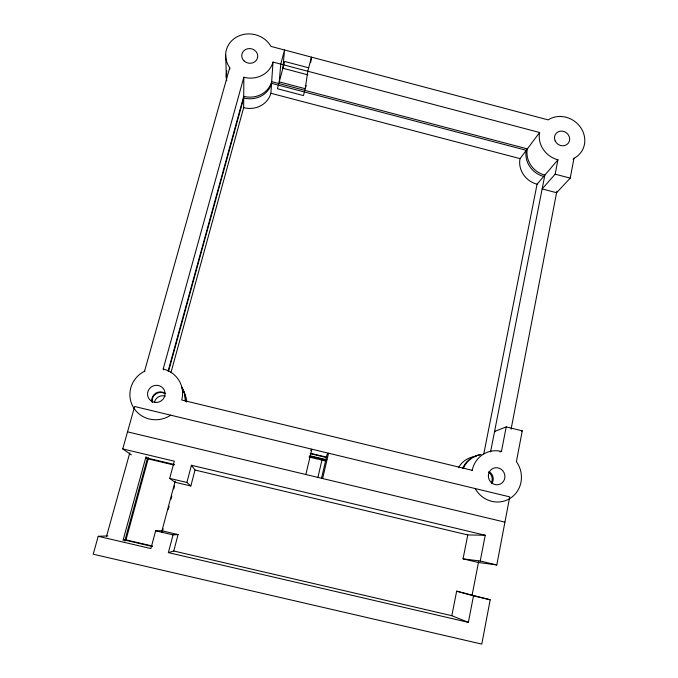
<?xml version="1.0" encoding="UTF-8"?>
<svg xmlns="http://www.w3.org/2000/svg" width="678" height="678" viewBox="0 0 678 678"><rect width="100%" height="100%" fill="white"/><g stroke="black" fill="none" stroke-linecap="round" stroke-linejoin="round"><path stroke-width="1.02" d="M170.975 372.519L243.656 107.649L243.843 77.25A24.111 22.018 11.5 0 0 273.014 62.054L539.62 132.498A23.476 21.332 35.2 0 0 557.926 159.805L555.146 174.178L542.137 188.942L556.587 192.713L570.215 178.119L573.978 158.288A23.476 21.332 35.2 0 0 580.775 127.693A23.476 21.332 35.2 0 0 548.138 119.887L270.929 46.384A24.111 22.018 11.5 0 0 237.351 36.646A24.111 22.018 11.5 0 0 229.74 67.681L144.558 371.197A26.484 25.62 -23.1 0 0 133.371 407.334A26.484 25.62 -23.1 0 0 170.703 415.182M243.656 107.649A22.493 20.704 11.1 0 0 270.886 93.267L273.014 62.054M310.651 62.647L311.473 57.13L307.787 71.241L305.253 88.725L279.243 81.885L280.751 64.096L284.54 49.986L282.887 68.249L307.804 74.834M456.667 591.157L473.49 595.869L468.362 622.362L451.819 615.7L456.667 591.157L490.194 599.784L481.787 644.1L93.2 554.206L98.217 536.306L107.87 535.934M463.049 558.858L480.236 561.028L485.228 535.256L467.778 534.934L463.049 558.858L478.448 562.494L496.805 564.952L509.72 496.872L134.651 406.495L122.743 448.912L131.379 454.887M495.533 431.683L494.576 431.454L506.212 426.894L522.255 430.827L516.407 461.65A25.849 24.637 65.2 0 1 510.407 498.194A25.849 24.637 65.2 0 1 475.151 488.541M471.566 470.507L472.235 470.329A25.849 24.637 65.2 0 1 501.457 451.429L506.212 426.894M511.085 429.216L556.858 191.298M472.066 595.377L478.71 561.147M490.55 451.98L544.849 175.119A22.51 20.569 35.3 0 1 527.34 148.88L271.675 81.64A23.094 21.196 11.3 0 1 243.724 96.327L168.093 371.197M483.787 453.887L537.069 184.221L557.926 159.805M321.474 478.422L327.059 454.514L328.525 453.209L322.626 478.532M317.957 477.168L322.27 458.76M305.846 474.515L311.855 449.192L310.66 450.565M306.092 85.479L303.464 95.581L277.412 88.733L284.692 61.469L308.575 67.783M168.373 552.621L173.059 534.874L178.068 534.569L173.754 551.002L168.373 552.621L468.362 622.362M191.425 465.278L195.027 470.032L190.832 485.99L186.882 482.465L191.425 465.278L485.228 535.256M161.601 532.128L175.212 481.058M162.322 531.823L163.135 528.755M168.314 509.331L169.136 506.263M171.042 499.11L171.856 496.042M173.763 488.889L174.585 485.821M178.068 534.569L161.949 530.798L155.652 530.806L150.889 548.553L98.217 536.306M190.832 485.99L174.907 482.219L169.695 478.397L174.305 461.201L122.743 448.912M124.735 541.052L147.516 458.023M125.727 540.832L148.507 457.726M163.652 369.951L163.195 369.002L243.843 77.25M168.61 371.052L243.716 97.979A23.01 21.128 11.2 0 0 271.564 83.335L526.272 150.304A22.425 20.501 35.3 0 0 543.714 176.45M123.023 540.349L146.016 456.701M106.471 536.501L129.795 452.836M270.886 93.267L520.043 158.618L539.62 132.498M573.088 159.279L573.978 158.288M521.45 431.115L522.255 430.827M499.966 451.887L501.457 451.429M125.108 539.68L123.659 539.798L152.414 546.485M124.066 539.442L152.491 546.053M173.754 551.002L451.819 615.7M473.49 595.869L490.194 599.784M155.652 530.806L173.059 534.874M480.236 561.028L496.805 564.952M174.373 464.506L146.185 457.803L147.338 458.684M146.626 458.514L174.077 465.049M195.027 470.032L467.778 534.934M169.695 478.397L186.882 482.465M127.54 431.852L504.924 522.153M310.575 453.319L327.016 457.277M310.227 453.624L326.321 457.497M310.482 455.921L326.932 459.879M309.287 455.997L325.915 459.998M308.999 456.997L325.372 460.93M163.195 369.002A26.484 25.62 -23.1 0 1 181.712 400.012L472.235 470.329M555.146 174.178L570.215 178.119M144.558 371.197L144.838 371.671M225.655 54.723L226.427 78.606M229.74 67.681L229.766 68.953M226.579 78.487A23.094 21.196 11.3 0 1 226.783 70.834M463.616 467.854A24.696 23.594 65.9 0 1 481.168 454.497M181.382 386.596A25.281 24.484 -24.1 0 1 185.221 400.461M226.74 80.784A23.01 21.128 11.2 0 1 226.698 73.241M182.102 387.952A25.179 24.383 -24.2 0 1 185.433 401.223M462.633 468.312A24.594 23.51 66 0 1 480.143 454.811M488.626 472.202A8.195 7.839 66 0 1 491.355 482.846M152.313 402.512A8.39 8.128 -24.2 0 1 164.796 393.511M537.069 184.221A21.942 20.103 35.3 0 1 520.043 158.618M183.509 391.359A24.578 23.815 -24.8 0 1 186.755 402.02M458.43 467.761A24.018 22.976 66.4 0 1 476.032 456.421M154.389 402.52A8.187 7.941 -24.8 0 1 165.237 396.181M488.999 471.574A8.229 7.865 65.9 0 1 491.745 483.677M151.872 401.596A8.424 8.161 -24.1 0 1 165.025 393.291M488.38 475.303A8.619 8.212 65.2 0 0 500.237 484.092A8.619 8.212 65.2 0 0 501.313 469.379A8.619 8.212 65.2 0 0 488.38 475.303M555.189 140.956A7.822 7.111 35.2 0 0 568.3 143.177A7.822 7.111 35.2 0 0 562.706 131.201A7.822 7.111 35.2 0 0 555.189 140.956M244.173 61.028A8.034 7.339 11.5 0 0 257.513 57.952A8.034 7.339 11.5 0 0 247.538 48.765A8.034 7.339 11.5 0 0 244.173 61.028M155.042 402.401A8.831 8.543 -23.1 0 0 164.474 390.52A8.831 8.543 -23.1 0 0 149.423 388.723A8.831 8.543 -23.1 0 0 155.042 402.401"/></g></svg>
